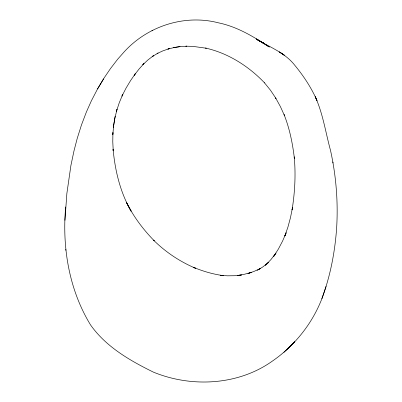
<?xml version="1.0" encoding="UTF-8"?>
<svg xmlns="http://www.w3.org/2000/svg" width="402" height="402" viewBox="0 0 402 402"><rect width="100%" height="100%" fill="white"/><g stroke="black" fill="none" stroke-linecap="round" stroke-linejoin="round"><path stroke-width="0.6" d="M64.943 220.316L66.863 193.518L70.918 165.433L73.963 151.006L77.209 138.469L81.47 124.957L86.395 111.992L91.365 100.842L97.545 88.937L104.234 77.772L110.515 68.531L117.625 59.275L123.972 52.089C147.273 26.23 184.493 14.005 218.412 22.824L219.095 22.964C237.321 26.889 253.536 36.547 268.848 46.803M65.672 206.945C62.029 247.506 69.129 289.867 90.54 324.916C105.972 346.825 129.896 360.584 153.474 372.157C191.447 387.744 238.12 385.377 272.094 361.292C294.425 345.961 312.073 323.982 321.891 298.696C330.283 276.164 334.891 252.325 336.615 228.381C338.243 202.312 336.172 176.031 330.544 150.534C325.635 132.57 322.967 113.736 315.233 96.681L316.987 100.525C311.364 87.752 303.611 75.968 294.736 65.224C285.078 52.808 269.913 47.19 256.793 39.421L264.667 43.788L256.185 38.934L263.516 43.305L262.566 42.692M292.098 209.799C294.867 192.332 295.882 174.523 294.214 156.896L294.405 158.619C292.661 143.65 289.666 128.69 284.093 114.645L284.435 115.495L280.38 106.565L275.636 97.932L275.978 98.47L270.531 90.294L264.385 82.686M157.087 53.546L158.036 53.104L152.147 56.637L153.499 55.692L147.991 59.893L142.76 64.772L144.001 63.551L139.012 69.094L134.178 75.315L135.238 73.807L130.524 80.661L126.052 88.118L121.957 96.108L122.831 94.254L119.293 102.656L116.409 111.465L117.007 109.354L114.826 118.379L113.304 127.56L115.148 116.228M113.304 127.56L113.66 125.374L112.831 134.575L112.927 132.544L112.781 141.725L113.228 150.871L113.093 149.232C115.088 170.749 120.253 192.332 131.122 211.176L126.454 202.392C133.519 216.648 143.177 229.487 154.273 240.843L153.509 240.115C165.554 252.074 179.9 261.647 195.533 268.255L193.261 267.25C202.874 271.224 212.909 274.229 223.236 275.601L220.552 275.3M292.108 209.849L292.485 207.618L290.48 217.648L287.932 227.095L284.827 236.029L286.159 232.783L282.586 241.049L278.415 248.974L273.717 256.386L275.958 253.069L270.903 259.612L265.426 265.295L268.435 262.476L262.672 267.034L257.104 270.4M321.891 298.696L326.042 286.465M97.545 88.937L103.56 78.898M286.294 350.006L294.651 341.745L283.912 352.348M258.652 269.506L260.189 268.606L253.863 271.476L247.944 273.531L251.245 272.461L244.542 274.219L237.723 275.481L241.512 275.028L234.456 275.722L227.291 275.812L220.623 275.29M151.951 30.723L152.685 30.311M157.177 53.511L162.83 50.893L169.242 48.647L167.915 49.059L174.523 47.441L180.056 46.622L186.819 46.205L185.875 46.2L192.714 46.356L206.216 48.21L205.638 48.079C228.276 53.19 248.727 66.25 264.627 82.943M174.523 47.441L173.317 47.627L180.056 46.622M263.019 42.989L269.496 47.099M332.851 161.951L333.012 163.001M65.767 249.295L65.923 250.335M280.516 52.687L279.3 51.913L284.249 55.169L280.516 52.687"/></g></svg>
